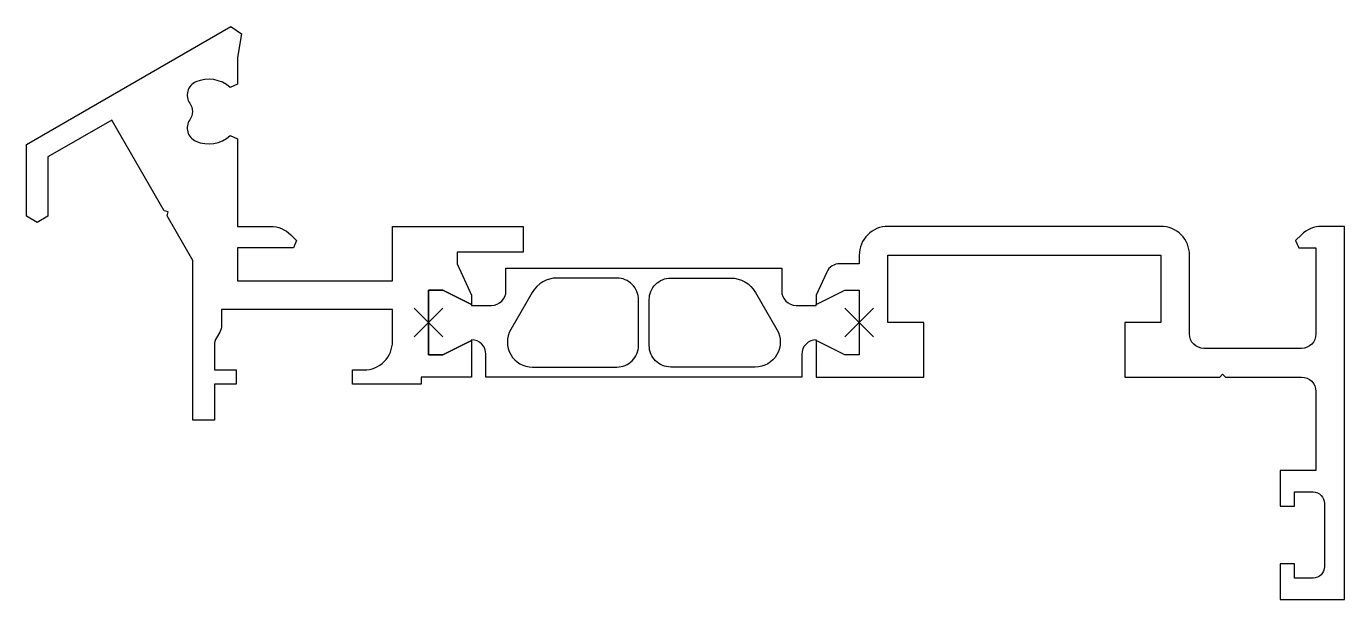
# Model space of a CAD drawing. Header units: millimetres. Extents: x -15 to 76.8, y -26 to 13.9.
import ezdxf

# ---------------------------------------------------------------- set-up
doc = ezdxf.new("R2010")
doc.units = ezdxf.units.MM
doc.header["$PDMODE"] = 3
doc.header["$PDSIZE"] = 1
doc.layers.add('X_SNAP', color=7, linetype='Continuous', lineweight=0, plot=False)

msp = doc.modelspace()

# ---------------------------------------------------------------- linework, layer by layer
for points in [[(16, -4.8), (16, -5.45), (14, -4.45), (13, -4.45), (13, -8.95), (14, -8.95), (16, -7.95), (16, -10.5), (12.5, -10.5), (12.5, -11), (7.7, -11), (7.7, -10), (8.5, -10, 0.414214), (10.5, -8), (10.5, -5.8), (-1.4, -5.8), (-1.4, -6.866, -0.131652), (-1.534, -7.366), (-1.766, -7.768, 0.131652), (-1.9, -8.268), (-1.9, -10), (-0.4, -10), (-0.4, -11), (-1.9, -11), (-1.9, -13.5), (-3.4, -13.5), (-3.4, -2.386), (-5.2, 0.732), (-5.127, 1.005), (-5.4, 1.078), (-9.054, 7.407), (-13.5, 4.84), (-13.5, 0.706), (-14.25, 0.273), (-15, 0.706), (-15, 5.706), (-0.75, 13.933), (-0.008, 13.413), (-0.3, 11.755), (-0.3, 9.901), (-0.8, 9.677, 0.293313), (-3.2, 10.062, 0.473601), (-3.62, 8.573, -0.314793), (-3.62, 7.427, 0.473601), (-3.2, 5.938, 0.293313), (-0.8, 6.323), (-0.3, 6.099), (-0.3, 0), (1.996, 0, -0.198912), (3.41, -0.586), (3.812, -0.988), (3.6, -1.5), (-0.3, -1.5), (-0.3, -3.8), (10.5, -3.8), (10.5, 0), (19.6, 0), (19.6, -1.8), (15, -1.8), (15, -2.6), (16, -4.8)], [(40, -4.8), (40, -5.45), (42, -4.45), (43, -4.45), (43, -8.95), (42, -8.95), (40, -7.95), (40, -10.5), (47.5, -10.5), (47.5, -6.7), (45, -6.7), (45, -2), (64, -2), (64, -6.7), (61.5, -6.7), (61.5, -10.5), (68.1, -10.5), (68.3, -10.3), (68.5, -10.5), (73.8, -10.5, -0.414214), (74.8, -11.5), (74.8, -17), (72.3, -17), (72.3, -19.5), (73.3, -19.5), (73.3, -18.5), (74.6, -18.5, -0.414214), (75.4, -19.3), (75.4, -23.7, -0.414214), (74.6, -24.5), (73.3, -24.5), (73.3, -23.5), (72.3, -23.5), (72.3, -26), (76.8, -26), (76.8, 0), (75.204, 0, 0.198912), (73.79, -0.586), (73.388, -0.988), (73.6, -1.5), (74.8, -1.5), (74.8, -7.5, -0.414214), (73.8, -8.5), (67, -8.5, -0.414214), (66, -7.5), (66, -2, 0.414214), (64, 0), (45, 0, 0.414214), (43, -2), (43, -2.6), (41.644, -2.6, 0.294108), (40.734, -3.186), (40, -4.8)], [(37.6, -2.9), (37.6, -4.5, 0.414214), (38.6, -5.5), (40, -5.5), (40, -5.45), (42, -4.45), (43, -4.45), (43, -8.95), (42, -8.95), (40, -7.95), (40, -7.9, 0.414214), (39, -8.9), (39, -10.5), (17, -10.5), (17, -8.9, 0.414214), (16, -7.9), (16, -7.95), (14, -8.95), (13, -8.95), (13, -4.45), (14, -4.45), (16, -5.45), (16, -5.5), (17.4, -5.5, 0.414214), (18.4, -4.5), (18.4, -2.9), (37.6, -2.9)], [(27.625, -5.1, 0.414214), (26.125, -3.6), (21.961, -3.6, 0.267949), (20.229, -4.6), (18.733, -7.191, 0.57735), (20.239, -9.8), (26.125, -9.8, 0.414214), (27.625, -8.3), (27.625, -5.1)], [(28.375, -5.1, -0.414214), (29.875, -3.6), (34.039, -3.6, -0.267949), (35.771, -4.6), (37.267, -7.191, -0.57735), (35.761, -9.8), (29.875, -9.8, -0.414214), (28.375, -8.3), (28.375, -5.1)]]:
    msp.add_lwpolyline(points, format="xyb", close=True)
at = {"layer": 'X_SNAP'}
for p in [(13, -6.7), (13, -6.7), (13, -6.7), (43, -6.7), (43, -6.7), (43, -6.7)]:
    msp.add_point(p, dxfattribs=at)

doc.saveas('drawing.dxf')
